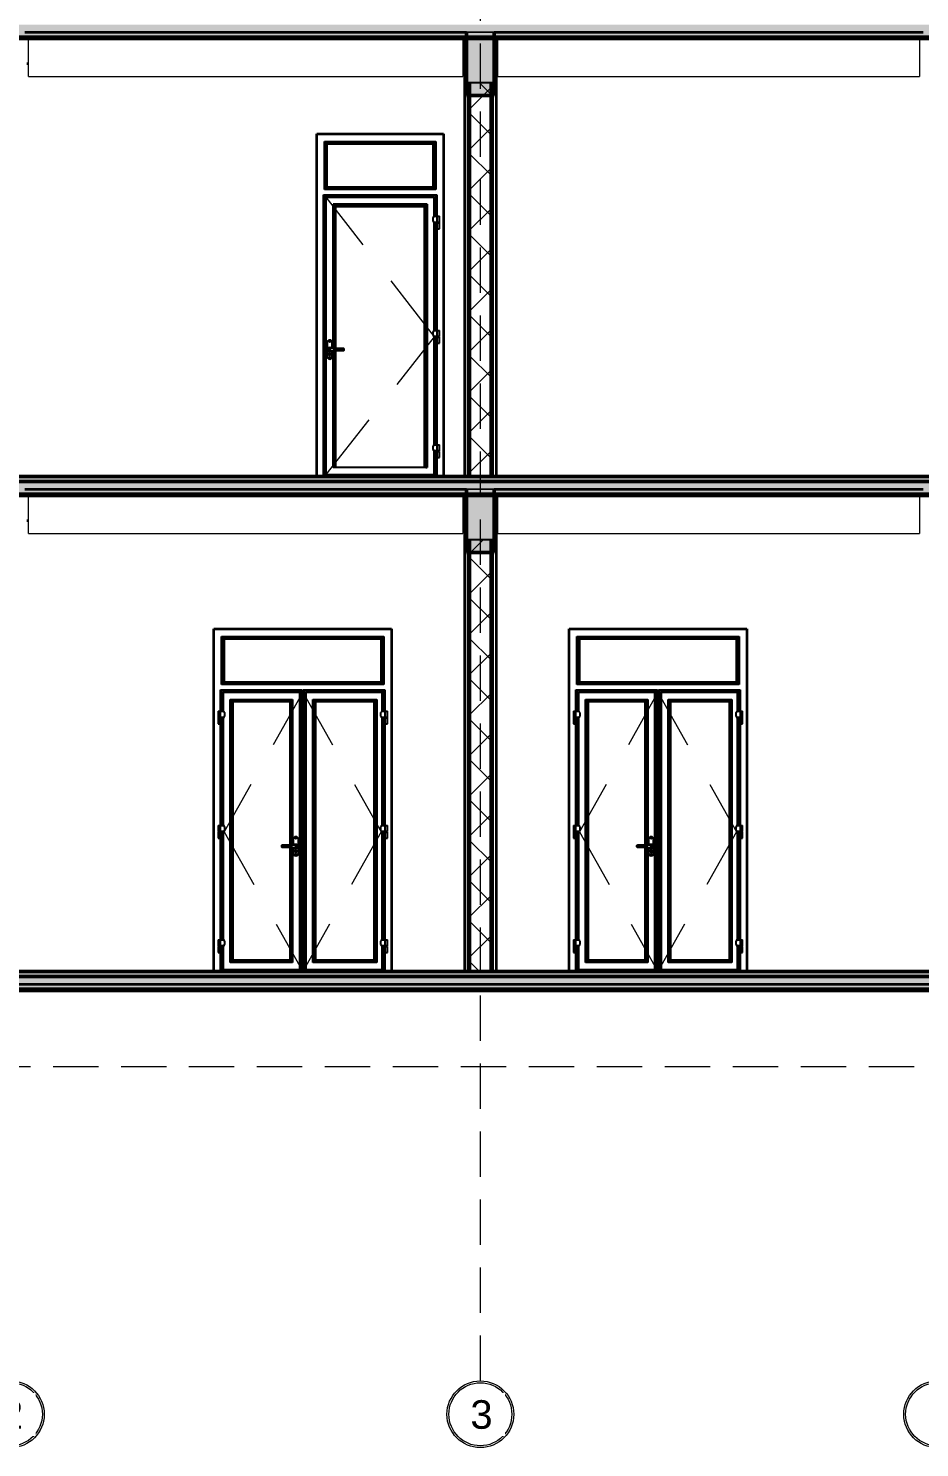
# Model space of a CAD drawing. Header units: millimetres. Extents: x -31177 to 43935, y -145912 to 20306.
# Drawn here: x 4488 to 11512, y -3751 to 7430 of the extents above; entities that cross this region are included whole.
import ezdxf

# ---------------------------------------------------------------- set-up
doc = ezdxf.new("R2010")
doc.units = ezdxf.units.MM
doc.linetypes.add('Centre', pattern=[2381.25, 476.25, -357.1875, 1190.625, -357.1875])
doc.linetypes.add('Hidden', pattern=[535.78125, 357.1875, -178.59375])
for name, color, linetype, lineweight in [('A-DOOR', 2, 'Continuous', 25), ('A-FLOR', 7, 'Continuous', 18), ('A-FLOR-HRAL', 2, 'Continuous', 18), ('A-FLOR-LEVL', 8, 'Continuous', 9), ('A-FLOR-MCUT', 7, 'Continuous', 50), ('A-FLOR-PATT', 8, 'Continuous', 50), ('A-WALL', 7, 'Continuous', 35), ('A-WALL-PATT', 8, 'Continuous', 25), ('S-BEAM', 7, 'Continuous', 18), ('S-COLS', 7, 'Continuous', 35), ('S-FNDN', 7, 'Continuous', 18), ('S-GRID', 1, 'Continuous', 9), ('S-GRID-IDEN', 1, 'Continuous', 9), ('S-STRS', 2, 'Continuous', 25)]:
    doc.layers.add(name, color=color, linetype=linetype, lineweight=lineweight)
doc.styles.add('Arial_1', font='arial.ttf', dxfattribs={"height": 225})
pattern_1 = [(0, (3970.77, 5345.385), (304.8, 76.2), [25.146, -203.454, 25.146, -203.454, -1219.2]), (0, (3970.77, 5345.385), (304.8, 76.2), [-457.2, 25.146, -432.054, 25.146, -203.454, -533.4]), (0, (3970.77, 5345.385), (304.8, 76.2), [-1143, 25.146, -127.254, 25.146, -355.854]), (120, (4085.07, 5383.485), (-218.3911, 225.86454), [25.146, -203.454, 25.146, -203.454, -1219.2]), (120, (4085.07, 5383.485), (-218.3911, 225.86454), [-457.2, 25.146, -432.054, 25.146, -203.454, -533.4]), (120, (4085.07, 5383.485), (-218.3911, 225.86454), [-1143, 25.146, -127.254, 25.146, -355.854]), (240, (4123.17, 5535.885), (-86.4089, -302.06454), [25.146, -203.454, 25.146, -203.454, -1219.2]), (240, (4123.17, 5535.885), (-86.4089, -302.06454), [-457.2, 25.146, -432.054, 25.146, -203.454, -533.4]), (240, (4123.17, 5535.885), (-86.4089, -302.06454), [-1143, 25.146, -127.254, 25.146, -355.854])]
pattern_2 = [(45, (3970.77, 5345.39), (-159.099, 159.099), []), (135, (3970.77, 5345.39), (-159.099, -159.099), [])]

# ---------------------------------------------------------------- blocks, each defined once
blk = doc.blocks.new('CỬA 2 CÁNH EROWINDOW_có ô chết_ - D2_1400x2200-V1-MẶT CẮT 1-1')
at = {"layer": 'A-DOOR'}
for p, q in [((6011, 2639), (7289, 2639)), ((6011, 2261), (6011, 2639)), ((6011, 2261), (6011, 2639)), ((6011, 2639), (7289, 2639)), ((6021, 2629), (6031, 2619)), ((6021, 2629), (6021, 2271)), ((7279, 2629), (6021, 2629)), ((7269, 2619), (6031, 2619)), ((6031, 2619), (6031, 2281)), ((7279, 2629), (7269, 2619)), ((7269, 2281), (7269, 2619)), ((7279, 2271), (7279, 2629)), ((7289, 2639), (7289, 2261)), ((7289, 2639), (7289, 2261)), ((7289, 2261), (6011, 2261)), ((7289, 2261), (6011, 2261)), ((6021, 2271), (6031, 2281)), ((6021, 2271), (7279, 2271)), ((6031, 2281), (7269, 2281)), ((7269, 2281), (7279, 2271)), ((6013, 2210), (6003, 2220)), ((6003, 2050), (6003, 2220)), ((6003, 2220), (6646, 2220)), ((6636, 2210), (6013, 2210)), ((6013, 2050), (6013, 2210)), ((6023, 2050), (6023, 2200)), ((6023, 2200), (6626, 2200)), ((6626, 2200), (6023, 2200)), ((6023, 2200), (6023, 2050)), ((6079, 2144), (6570, 2144)), ((6079, 71), (6079, 2144)), ((6079, 71), (6079, 2144)), ((6079, 2144), (6570, 2144)), ((6089, 2134), (6099, 2124)), ((6560, 2134), (6089, 2134)), ((6089, 2134), (6089, 81)), ((6550, 2124), (6560, 2134)), ((6560, 995), (6560, 2134)), ((6570, 2144), (6570, 1000)), ((6570, 2144), (6570, 1000)), ((6626, 2200), (6626, 15)), ((6626, 15), (6626, 2200)), ((6636, 2210), (6646, 2220)), ((6636, 15), (6636, 2210)), ((6646, 2220), (6646, 15)), ((6646, 2200), (6654, 2200)), ((6646, 2200), (6654, 2200)), ((6664, 2210), (6654, 2220)), ((6654, 15), (6654, 2220)), ((6654, 2220), (7297, 2220)), ((7287, 2210), (6664, 2210)), ((6664, 15), (6664, 2210)), ((6674, 15), (6674, 2200)), ((6674, 2200), (7277, 2200)), ((6674, 2200), (6674, 15)), ((7277, 2200), (6674, 2200)), ((6730, 2144), (7233, 2144)), ((6730, 71), (6730, 2144)), ((6730, 2144), (7233, 2144)), ((6730, 71), (6730, 2144)), ((6740, 2134), (6750, 2124)), ((7223, 2134), (6740, 2134)), ((6740, 2134), (6740, 81)), ((7213, 2124), (7223, 2134)), ((7223, 81), (7223, 2134)), ((7233, 2144), (7233, 71)), ((7233, 2144), (7233, 71)), ((7277, 2200), (7277, 2050)), ((7277, 2050), (7277, 2200)), ((7287, 2210), (7297, 2220)), ((7287, 2050), (7287, 2210)), ((7297, 2220), (7297, 2050)), ((5983, 2050), (6023, 2050)), ((5983, 2050), (5983, 2002)), ((6003, 2002), (6003, 2050)), ((6033, 2040), (6033, 2012)), ((6550, 2124), (6099, 2124)), ((6099, 2124), (6099, 91)), ((6550, 995), (6550, 2124)), ((7213, 2124), (6750, 2124)), ((6750, 2124), (6750, 91)), ((7213, 91), (7213, 2124)), ((7267, 2012), (7267, 2040)), ((7277, 2050), (7317, 2050)), ((7297, 2050), (7297, 2002)), ((7317, 2002), (7317, 2050)), ((6023, 2002), (5983, 2002)), ((5983, 1998), (5983, 1950)), ((5983, 1998), (6003, 1998)), ((5983, 1950), (6003, 1950)), ((5985, 2002), (5985, 1998)), ((6000, 1998), (6000, 2002)), ((6003, 1150), (6003, 2002)), ((6003, 1950), (6003, 1998)), ((6013, 1150), (6013, 2002)), ((6023, 1150), (6023, 2002)), ((6023, 2002), (6023, 1150)), ((7317, 2002), (7277, 2002)), ((7277, 2002), (7277, 1150)), ((7277, 1150), (7277, 2002)), ((7287, 1150), (7287, 2002)), ((7297, 2002), (7297, 1150)), ((7297, 1998), (7297, 1950)), ((7297, 1998), (7317, 1998)), ((7297, 1950), (7317, 1950)), ((7299, 2002), (7299, 1998)), ((7314, 1998), (7314, 2002)), ((7317, 1950), (7317, 1998)), ((5983, 1150), (6023, 1150)), ((5983, 1150), (5983, 1102)), ((6003, 1102), (6003, 1150)), ((6033, 1140), (6033, 1112)), ((7267, 1112), (7267, 1140)), ((7277, 1150), (7317, 1150)), ((7297, 1150), (7297, 1102)), ((7317, 1102), (7317, 1150)), ((6023, 1102), (5983, 1102)), ((5983, 1098), (5983, 1050)), ((5983, 1098), (6003, 1098)), ((5983, 1050), (6003, 1050)), ((5985, 1102), (5985, 1098)), ((6000, 1098), (6000, 1102)), ((6003, 250), (6003, 1102)), ((6003, 1050), (6003, 1098)), ((6013, 250), (6013, 1102)), ((6023, 250), (6023, 1102)), ((6023, 1102), (6023, 250)), ((6576, 1042), (6576, 1000)), ((6616, 932), (6616, 1042)), ((7317, 1102), (7277, 1102)), ((7277, 1102), (7277, 250)), ((7277, 250), (7277, 1102)), ((7287, 250), (7287, 1102)), ((7297, 1102), (7297, 250)), ((7297, 1098), (7297, 1050)), ((7297, 1098), (7317, 1098)), ((7297, 1050), (7317, 1050)), ((7299, 1102), (7299, 1098)), ((7314, 1098), (7314, 1102)), ((7317, 1050), (7317, 1098)), ((6560, 995), (6490, 995)), ((6561, 991), (6490, 991)), ((6490, 983), (6561, 983)), ((6490, 979), (6560, 979)), ((6550, 91), (6550, 979)), ((6570, 1000), (6560, 995)), ((6560, 979), (6570, 974)), ((6560, 81), (6560, 979)), ((6571, 996), (6561, 991)), ((6561, 983), (6571, 978)), ((6596, 1000), (6570, 1000)), ((6570, 974), (6596, 974)), ((6570, 974), (6570, 71)), ((6570, 974), (6570, 71)), ((6596, 996), (6571, 996)), ((6571, 978), (6596, 978)), ((6576, 974), (6576, 932)), ((6591, 947), (6591, 958)), ((6593, 960), (6598, 960)), ((6593, 940), (6593, 945)), ((6593, 945), (6593, 940)), ((6598, 945), (6598, 940)), ((6598, 940), (6598, 945)), ((6600, 958), (6600, 947)), ((5983, 250), (6023, 250)), ((5983, 250), (5983, 202)), ((6003, 202), (6003, 250)), ((6033, 240), (6033, 212)), ((7267, 212), (7267, 240)), ((7277, 250), (7317, 250)), ((7297, 250), (7297, 202)), ((7317, 202), (7317, 250)), ((6023, 202), (5983, 202)), ((5983, 198), (5983, 150)), ((5983, 198), (6003, 198)), ((5983, 150), (6003, 150)), ((5985, 202), (5985, 198)), ((6000, 198), (6000, 202)), ((6003, 15), (6003, 202)), ((6003, 150), (6003, 198)), ((6013, 15), (6013, 202)), ((6023, 15), (6023, 202)), ((6023, 202), (6023, 15)), ((7317, 202), (7277, 202)), ((7277, 202), (7277, 15)), ((7277, 15), (7277, 202)), ((7287, 15), (7287, 202)), ((7297, 202), (7297, 15)), ((7297, 198), (7297, 150)), ((7297, 198), (7317, 198)), ((7297, 150), (7317, 150)), ((7299, 202), (7299, 198)), ((7314, 198), (7314, 202)), ((7317, 150), (7317, 198)), ((6013, 15), (6003, 15)), ((6011, 0), (6011, 15)), ((6023, 15), (6013, 15)), ((6023, 15), (6626, 15)), ((6031, 0), (6031, 15)), ((6570, 71), (6079, 71)), ((6570, 71), (6079, 71)), ((6089, 81), (6099, 91)), ((6089, 81), (6560, 81)), ((6099, 91), (6550, 91)), ((6560, 81), (6550, 91)), ((6626, 15), (6636, 15)), ((6646, 15), (6636, 15)), ((6654, 15), (6646, 15)), ((6664, 15), (6654, 15)), ((6674, 15), (6664, 15)), ((6674, 15), (7277, 15)), ((7233, 71), (6730, 71)), ((7233, 71), (6730, 71)), ((6740, 81), (6750, 91)), ((6740, 81), (7223, 81)), ((6750, 91), (7213, 91)), ((7223, 81), (7213, 91)), ((7269, 0), (7269, 15)), ((7277, 15), (7287, 15)), ((7297, 15), (7287, 15)), ((7289, 15), (7289, 0))]:
    blk.add_line(p, q, dxfattribs=at)
at = {"layer": 'A-DOOR', "linetype": 'Centre', "lineweight": 18}
for p, q in [((6650, 2200), (6031, 1100)), ((6650, 2200), (7269, 1100)), ((6031, 1100), (6650, 0)), ((7269, 1100), (6650, 0))]:
    blk.add_line(p, q, dxfattribs=at)
at = {"layer": 'A-DOOR', "flags": 128}
for points in [[(6490, 995), (6490, 995), (6489, 995), (6489, 995), (6489, 995), (6488, 995), (6488, 995), (6488, 995), (6487, 994), (6487, 994), (6487, 994), (6487, 994), (6486, 994), (6486, 994), (6486, 994), (6485, 993), (6485, 993), (6485, 993), (6485, 993), (6484, 993), (6484, 992), (6484, 992), (6484, 992), (6484, 992), (6483, 991), (6483, 991), (6483, 991), (6483, 991), (6483, 990), (6483, 990), (6482, 990), (6482, 989), (6482, 989), (6482, 989), (6482, 989), (6482, 988), (6482, 988), (6482, 988), (6482, 987), (6482, 987), (6482, 987), (6482, 986), (6482, 986), (6482, 986), (6482, 985), (6482, 985), (6482, 985), (6482, 984), (6482, 984), (6483, 984), (6483, 984), (6483, 983), (6483, 983), (6483, 983), (6483, 982), (6483, 982), (6484, 982), (6484, 982), (6484, 981), (6484, 981), (6485, 981), (6485, 981), (6485, 981), (6485, 980), (6486, 980), (6486, 980), (6486, 980), (6486, 980), (6487, 980), (6487, 979), (6487, 979), (6488, 979), (6488, 979), (6488, 979), (6488, 979), (6489, 979), (6489, 979), (6489, 979), (6490, 979), (6490, 979)], [(6596, 974), (6596, 974), (6597, 974), (6597, 974), (6598, 974), (6599, 974), (6599, 974), (6600, 974), (6600, 975), (6600, 975), (6601, 975), (6601, 975), (6602, 975), (6602, 976), (6603, 976), (6603, 976), (6604, 976), (6604, 977), (6604, 977), (6605, 977), (6605, 978), (6606, 978), (6606, 979), (6606, 979), (6607, 979), (6607, 980), (6607, 980), (6607, 981), (6608, 981), (6608, 982), (6608, 982), (6608, 983), (6608, 983), (6609, 984), (6609, 984), (6609, 985), (6609, 985), (6609, 986), (6609, 986), (6609, 987), (6609, 987), (6609, 988), (6609, 988), (6609, 989), (6609, 989), (6609, 990), (6608, 990), (6608, 991), (6608, 991), (6608, 992), (6608, 992), (6608, 993), (6607, 993), (6607, 994), (6607, 994), (6606, 995), (6606, 995), (6606, 995), (6605, 996), (6605, 996), (6605, 996), (6604, 997), (6604, 997), (6603, 997), (6603, 998), (6603, 998), (6602, 998), (6602, 998), (6601, 999), (6601, 999), (6600, 999), (6600, 999), (6599, 999), (6599, 1000), (6598, 1000), (6598, 1000), (6597, 1000), (6597, 1000), (6596, 1000), (6596, 1000)]]:
    blk.add_lwpolyline(points, dxfattribs=at)
at = {"layer": 'A-DOOR'}
for centre, radius, start, end in [((6023, 2040), 10, 360, 90), ((6023, 2040), 10, 30, 90), ((7277, 2040), 10, 90, 180), ((7277, 2040), 10, 150, 180), ((6023, 2012), 10, 270, 0), ((6023, 2012), 10, 270, 300), ((6023, 2012), 10, 315, 345), ((7277, 2012), 10, 180, 270), ((7277, 2012), 10, 195, 225), ((6023, 1140), 10, 0, 90), ((6023, 1140), 10, 30, 90), ((7277, 1140), 10, 90, 180), ((7277, 1140), 10, 150, 180), ((6023, 1112), 10, 270, 0), ((6023, 1112), 10, 270, 300), ((6023, 1112), 10, 315, 345), ((6596, 1042), 20, 360, 180), ((6596, 1050), 3, 360, 180), ((6596, 1050), 3, 180, 0), ((7277, 1112), 10, 180, 270), ((7277, 1112), 10, 195, 225), ((6490, 987), 3.66, 90, 270), ((6596, 932), 20, 180, 360), ((6596, 987), 15, 0, 120.3216), ((6596, 987), 15, 239.6784, 0), ((6596, 987), 15, 105, 110.0431), ((6596, 987), 15, 249.9569, 255), ((6593, 958), 2.04, 90, 180), ((6593, 947), 1.99, 180, 268.9596), ((6593, 947), 1.99, 224.4798, 268.9596), ((6596, 987), 3.02, 0, 180), ((6596, 987), 3.02, 135, 150), ((6596, 987), 3.02, 180, 0), ((6596, 987), 3.02, 210, 225), ((6596, 940), 2.5, 180, 0), ((6596, 925), 3, 0, 180), ((6596, 925), 3, 180, 0), ((6596, 987), 15, 90, 94.4542), ((6596, 987), 15, 265.5458, 270), ((6596, 987), 8.66, 270, 90), ((6596, 987), 15, 75, 80.3895), ((6596, 987), 15, 279.6105, 285), ((6598, 958), 2.04, 0, 90), ((6598, 947), 1.99, 271.0404, 0), ((6598, 947), 1.99, 271.0404, 315.5202), ((6596, 987), 15, 60, 65.5028), ((6596, 987), 15, 294.4972, 300), ((6596, 987), 15, 45, 50.5307), ((6596, 987), 15, 309.4693, 315), ((6023, 240), 10, 0, 90), ((6023, 240), 10, 30, 90), ((7277, 240), 10, 90, 180), ((7277, 240), 10, 150, 180), ((6023, 212), 10, 270, 0), ((6023, 212), 10, 270, 300), ((6023, 212), 10, 315, 345), ((7277, 212), 10, 180, 270), ((7277, 212), 10, 195, 225)]:
    blk.add_arc(centre, radius, start, end, dxfattribs=at)
for points in [[(6561, 991), (6561, 991), (6561, 992), (6561, 993), (6560, 994), (6560, 995), (6560, 995)], [(6561, 983), (6561, 983), (6561, 982), (6561, 981), (6560, 979), (6560, 979), (6560, 979)], [(6571, 996), (6571, 996), (6571, 997), (6571, 998), (6570, 999), (6570, 1000), (6570, 1000)], [(6571, 978), (6571, 978), (6571, 977), (6571, 976), (6570, 974), (6570, 974), (6570, 974)]]:
    blk.add_open_spline(points, degree=3, knots=[0, 0, 0, 0, 0.166667, 0.333333, 0.666667, 1, 1, 1, 1], dxfattribs=at)
blk = doc.blocks.new('CỬA 2 CÁNH EROWINDOW_có ô chết_ - D2_1400x2200-V2-MẶT CẮT 1-1')
at = {"layer": 'A-DOOR'}
for p, q in [((8811, 2639), (10089, 2639)), ((8811, 2261), (8811, 2639)), ((8811, 2261), (8811, 2639)), ((8811, 2639), (10089, 2639)), ((8821, 2629), (8831, 2619)), ((8821, 2629), (8821, 2271)), ((10079, 2629), (8821, 2629)), ((10069, 2619), (8831, 2619)), ((8831, 2619), (8831, 2281)), ((10079, 2629), (10069, 2619)), ((10069, 2281), (10069, 2619)), ((10079, 2271), (10079, 2629)), ((10089, 2639), (10089, 2261)), ((10089, 2639), (10089, 2261)), ((10089, 2261), (8811, 2261)), ((10089, 2261), (8811, 2261)), ((8821, 2271), (8831, 2281)), ((8821, 2271), (10079, 2271)), ((8831, 2281), (10069, 2281)), ((10069, 2281), (10079, 2271)), ((8813, 2210), (8803, 2220)), ((8803, 2050), (8803, 2220)), ((8803, 2220), (9446, 2220)), ((9436, 2210), (8813, 2210)), ((8813, 2050), (8813, 2210)), ((8823, 2050), (8823, 2200)), ((8823, 2200), (9426, 2200)), ((9426, 2200), (8823, 2200)), ((8823, 2200), (8823, 2050)), ((8879, 2144), (9370, 2144)), ((8879, 71), (8879, 2144)), ((8879, 71), (8879, 2144)), ((8879, 2144), (9370, 2144)), ((8889, 2134), (8899, 2124)), ((9360, 2134), (8889, 2134)), ((8889, 2134), (8889, 81)), ((9350, 2124), (9360, 2134)), ((9360, 995), (9360, 2134)), ((9370, 2144), (9370, 1000)), ((9370, 2144), (9370, 1000)), ((9426, 2200), (9426, 15)), ((9426, 15), (9426, 2200)), ((9436, 2210), (9446, 2220)), ((9436, 15), (9436, 2210)), ((9446, 2220), (9446, 15)), ((9446, 2200), (9454, 2200)), ((9446, 2200), (9454, 2200)), ((9464, 2210), (9454, 2220)), ((9454, 15), (9454, 2220)), ((9454, 2220), (10097, 2220)), ((10087, 2210), (9464, 2210)), ((9464, 15), (9464, 2210)), ((9474, 15), (9474, 2200)), ((9474, 2200), (10077, 2200)), ((9474, 2200), (9474, 15)), ((10077, 2200), (9474, 2200)), ((9530, 2144), (10033, 2144)), ((9530, 71), (9530, 2144)), ((9530, 2144), (10033, 2144)), ((9530, 71), (9530, 2144)), ((9540, 2134), (9550, 2124)), ((10023, 2134), (9540, 2134)), ((9540, 2134), (9540, 81)), ((10013, 2124), (10023, 2134)), ((10023, 81), (10023, 2134)), ((10033, 2144), (10033, 71)), ((10033, 2144), (10033, 71)), ((10077, 2200), (10077, 2050)), ((10077, 2050), (10077, 2200)), ((10087, 2210), (10097, 2220)), ((10087, 2050), (10087, 2210)), ((10097, 2220), (10097, 2050)), ((8783, 2050), (8823, 2050)), ((8783, 2050), (8783, 2002)), ((8803, 2002), (8803, 2050)), ((8833, 2040), (8833, 2012)), ((9350, 2124), (8899, 2124)), ((8899, 2124), (8899, 91)), ((9350, 995), (9350, 2124)), ((10013, 2124), (9550, 2124)), ((9550, 2124), (9550, 91)), ((10013, 91), (10013, 2124)), ((10067, 2012), (10067, 2040)), ((10077, 2050), (10117, 2050)), ((10097, 2050), (10097, 2002)), ((10117, 2002), (10117, 2050)), ((8823, 2002), (8783, 2002)), ((8783, 1998), (8783, 1950)), ((8783, 1998), (8803, 1998)), ((8783, 1950), (8803, 1950)), ((8785, 2002), (8785, 1998)), ((8800, 1998), (8800, 2002)), ((8803, 1150), (8803, 2002)), ((8803, 1950), (8803, 1998)), ((8813, 1150), (8813, 2002)), ((8823, 1150), (8823, 2002)), ((8823, 2002), (8823, 1150)), ((10117, 2002), (10077, 2002)), ((10077, 2002), (10077, 1150)), ((10077, 1150), (10077, 2002)), ((10087, 1150), (10087, 2002)), ((10097, 2002), (10097, 1150)), ((10097, 1998), (10097, 1950)), ((10097, 1998), (10117, 1998)), ((10097, 1950), (10117, 1950)), ((10099, 2002), (10099, 1998)), ((10114, 1998), (10114, 2002)), ((10117, 1950), (10117, 1998)), ((8783, 1150), (8823, 1150)), ((8783, 1150), (8783, 1102)), ((8803, 1102), (8803, 1150)), ((8833, 1140), (8833, 1112)), ((10067, 1112), (10067, 1140)), ((10077, 1150), (10117, 1150)), ((10097, 1150), (10097, 1102)), ((10117, 1102), (10117, 1150)), ((8823, 1102), (8783, 1102)), ((8783, 1098), (8783, 1050)), ((8783, 1098), (8803, 1098)), ((8783, 1050), (8803, 1050)), ((8785, 1102), (8785, 1098)), ((8800, 1098), (8800, 1102)), ((8803, 250), (8803, 1102)), ((8803, 1050), (8803, 1098)), ((8813, 250), (8813, 1102)), ((8823, 250), (8823, 1102)), ((8823, 1102), (8823, 250)), ((9376, 1042), (9376, 1000)), ((9416, 932), (9416, 1042)), ((10117, 1102), (10077, 1102)), ((10077, 1102), (10077, 250)), ((10077, 250), (10077, 1102)), ((10087, 250), (10087, 1102)), ((10097, 1102), (10097, 250)), ((10097, 1098), (10097, 1050)), ((10097, 1098), (10117, 1098)), ((10097, 1050), (10117, 1050)), ((10099, 1102), (10099, 1098)), ((10114, 1098), (10114, 1102)), ((10117, 1050), (10117, 1098)), ((9360, 995), (9290, 995)), ((9361, 991), (9290, 991)), ((9290, 983), (9361, 983)), ((9290, 979), (9360, 979)), ((9350, 91), (9350, 979)), ((9370, 1000), (9360, 995)), ((9360, 979), (9370, 974)), ((9360, 81), (9360, 979)), ((9371, 996), (9361, 991)), ((9361, 983), (9371, 978)), ((9396, 1000), (9370, 1000)), ((9370, 974), (9396, 974)), ((9370, 974), (9370, 71)), ((9370, 974), (9370, 71)), ((9396, 996), (9371, 996)), ((9371, 978), (9396, 978)), ((9376, 974), (9376, 932)), ((9391, 947), (9391, 958)), ((9393, 960), (9398, 960)), ((9393, 940), (9393, 945)), ((9393, 945), (9393, 940)), ((9398, 945), (9398, 940)), ((9398, 940), (9398, 945)), ((9400, 958), (9400, 947)), ((8783, 250), (8823, 250)), ((8783, 250), (8783, 202)), ((8803, 202), (8803, 250)), ((8833, 240), (8833, 212)), ((10067, 212), (10067, 240)), ((10077, 250), (10117, 250)), ((10097, 250), (10097, 202)), ((10117, 202), (10117, 250)), ((8823, 202), (8783, 202)), ((8783, 198), (8783, 150)), ((8783, 198), (8803, 198)), ((8783, 150), (8803, 150)), ((8785, 202), (8785, 198)), ((8800, 198), (8800, 202)), ((8803, 15), (8803, 202)), ((8803, 150), (8803, 198)), ((8813, 15), (8813, 202)), ((8823, 15), (8823, 202)), ((8823, 202), (8823, 15)), ((10117, 202), (10077, 202)), ((10077, 202), (10077, 15)), ((10077, 15), (10077, 202)), ((10087, 15), (10087, 202)), ((10097, 202), (10097, 15)), ((10097, 198), (10097, 150)), ((10097, 198), (10117, 198)), ((10097, 150), (10117, 150)), ((10099, 202), (10099, 198)), ((10114, 198), (10114, 202)), ((10117, 150), (10117, 198)), ((8813, 15), (8803, 15)), ((8811, 0), (8811, 15)), ((8823, 15), (8813, 15)), ((8823, 15), (9426, 15)), ((8831, 0), (8831, 15)), ((9370, 71), (8879, 71)), ((9370, 71), (8879, 71)), ((8889, 81), (8899, 91)), ((8889, 81), (9360, 81)), ((8899, 91), (9350, 91)), ((9360, 81), (9350, 91)), ((9426, 15), (9436, 15)), ((9446, 15), (9436, 15)), ((9454, 15), (9446, 15)), ((9464, 15), (9454, 15)), ((9474, 15), (9464, 15)), ((9474, 15), (10077, 15)), ((10033, 71), (9530, 71)), ((10033, 71), (9530, 71)), ((9540, 81), (9550, 91)), ((9540, 81), (10023, 81)), ((9550, 91), (10013, 91)), ((10023, 81), (10013, 91)), ((10069, 0), (10069, 15)), ((10077, 15), (10087, 15)), ((10097, 15), (10087, 15)), ((10089, 15), (10089, 0))]:
    blk.add_line(p, q, dxfattribs=at)
at = {"layer": 'A-DOOR', "linetype": 'Centre', "lineweight": 18}
for p, q in [((9450, 2200), (8831, 1100)), ((9450, 2200), (10069, 1100)), ((8831, 1100), (9450, 0)), ((10069, 1100), (9450, 0))]:
    blk.add_line(p, q, dxfattribs=at)
at = {"layer": 'A-DOOR', "flags": 128}
for points in [[(9290, 995), (9290, 995), (9289, 995), (9289, 995), (9289, 995), (9288, 995), (9288, 995), (9288, 995), (9287, 994), (9287, 994), (9287, 994), (9287, 994), (9286, 994), (9286, 994), (9286, 994), (9285, 993), (9285, 993), (9285, 993), (9285, 993), (9284, 993), (9284, 992), (9284, 992), (9284, 992), (9284, 992), (9283, 991), (9283, 991), (9283, 991), (9283, 991), (9283, 990), (9283, 990), (9282, 990), (9282, 989), (9282, 989), (9282, 989), (9282, 989), (9282, 988), (9282, 988), (9282, 988), (9282, 987), (9282, 987), (9282, 987), (9282, 986), (9282, 986), (9282, 986), (9282, 985), (9282, 985), (9282, 985), (9282, 984), (9282, 984), (9283, 984), (9283, 984), (9283, 983), (9283, 983), (9283, 983), (9283, 982), (9283, 982), (9284, 982), (9284, 982), (9284, 981), (9284, 981), (9285, 981), (9285, 981), (9285, 981), (9285, 980), (9286, 980), (9286, 980), (9286, 980), (9286, 980), (9287, 980), (9287, 979), (9287, 979), (9288, 979), (9288, 979), (9288, 979), (9288, 979), (9289, 979), (9289, 979), (9289, 979), (9290, 979), (9290, 979)], [(9396, 974), (9396, 974), (9397, 974), (9397, 974), (9398, 974), (9399, 974), (9399, 974), (9400, 974), (9400, 975), (9400, 975), (9401, 975), (9401, 975), (9402, 975), (9402, 976), (9403, 976), (9403, 976), (9404, 976), (9404, 977), (9404, 977), (9405, 977), (9405, 978), (9406, 978), (9406, 979), (9406, 979), (9407, 979), (9407, 980), (9407, 980), (9407, 981), (9408, 981), (9408, 982), (9408, 982), (9408, 983), (9408, 983), (9409, 984), (9409, 984), (9409, 985), (9409, 985), (9409, 986), (9409, 986), (9409, 987), (9409, 987), (9409, 988), (9409, 988), (9409, 989), (9409, 989), (9409, 990), (9408, 990), (9408, 991), (9408, 991), (9408, 992), (9408, 992), (9408, 993), (9407, 993), (9407, 994), (9407, 994), (9406, 995), (9406, 995), (9406, 995), (9405, 996), (9405, 996), (9405, 996), (9404, 997), (9404, 997), (9403, 997), (9403, 998), (9403, 998), (9402, 998), (9402, 998), (9401, 999), (9401, 999), (9400, 999), (9400, 999), (9399, 999), (9399, 1000), (9398, 1000), (9398, 1000), (9397, 1000), (9397, 1000), (9396, 1000), (9396, 1000)]]:
    blk.add_lwpolyline(points, dxfattribs=at)
at = {"layer": 'A-DOOR'}
for centre, radius, start, end in [((8823, 2040), 10, 360, 90), ((8823, 2040), 10, 30, 90), ((10077, 2040), 10, 90, 180), ((10077, 2040), 10, 150, 180), ((8823, 2012), 10, 270, 0), ((8823, 2012), 10, 270, 300), ((8823, 2012), 10, 315, 345), ((10077, 2012), 10, 180, 270), ((10077, 2012), 10, 195, 225), ((8823, 1140), 10, 0, 90), ((8823, 1140), 10, 30, 90), ((10077, 1140), 10, 90, 180), ((10077, 1140), 10, 150, 180), ((8823, 1112), 10, 270, 0), ((8823, 1112), 10, 270, 300), ((8823, 1112), 10, 315, 345), ((9396, 1042), 20, 360, 180), ((9396, 1050), 3, 360, 180), ((9396, 1050), 3, 180, 0), ((10077, 1112), 10, 180, 270), ((10077, 1112), 10, 195, 225), ((9290, 987), 3.66, 90, 270), ((9396, 932), 20, 180, 360), ((9396, 987), 15, 0, 120.3216), ((9396, 987), 15, 239.6784, 0), ((9396, 987), 15, 105, 110.0431), ((9396, 987), 15, 249.9569, 255), ((9393, 958), 2.04, 90, 180), ((9393, 947), 1.99, 180, 268.9596), ((9393, 947), 1.99, 224.4798, 268.9596), ((9396, 987), 3.02, 0, 180), ((9396, 987), 3.02, 135, 150), ((9396, 987), 3.02, 180, 0), ((9396, 987), 3.02, 210, 225), ((9396, 940), 2.5, 180, 0), ((9396, 925), 3, 0, 180), ((9396, 925), 3, 180, 0), ((9396, 987), 15, 90.3524, 95.2302), ((9396, 987), 15, 264.7698, 269.6476), ((9396, 987), 8.66, 270, 90), ((9396, 987), 15, 75, 80.3895), ((9396, 987), 15, 279.6105, 285), ((9398, 958), 2.04, 0, 90), ((9398, 947), 1.99, 271.0404, 0), ((9398, 947), 1.99, 271.0404, 315.5202), ((9396, 987), 15, 60, 65.5028), ((9396, 987), 15, 294.4972, 300), ((9396, 987), 15, 45, 50.5307), ((9396, 987), 15, 309.4693, 315), ((8823, 240), 10, 0, 90), ((8823, 240), 10, 30, 90), ((10077, 240), 10, 90, 180), ((10077, 240), 10, 150, 180), ((8823, 212), 10, 270, 0), ((8823, 212), 10, 270, 300), ((8823, 212), 10, 315, 345), ((10077, 212), 10, 180, 270), ((10077, 212), 10, 195, 225)]:
    blk.add_arc(centre, radius, start, end, dxfattribs=at)
for points in [[(9361, 991), (9361, 991), (9361, 992), (9361, 993), (9360, 994), (9360, 995), (9360, 995)], [(9361, 983), (9361, 983), (9361, 982), (9361, 981), (9360, 979), (9360, 979), (9360, 979)], [(9371, 996), (9371, 996), (9371, 997), (9371, 998), (9370, 999), (9370, 1000), (9370, 1000)], [(9371, 978), (9371, 978), (9371, 977), (9371, 976), (9370, 974), (9370, 974), (9370, 974)]]:
    blk.add_open_spline(points, degree=3, knots=[0, 0, 0, 0, 0.166667, 0.333333, 0.666667, 1, 1, 1, 1], dxfattribs=at)
blk = doc.blocks.new('M_Concrete-Rectangular-Column - COT250X400-V4-MẶT CẮT 1-1')
at = {"layer": 'S-COLS'}
for p, q in [((4225, 3750), (4225, 0)), ((4475, 3750), (4475, 0))]:
    blk.add_line(p, q, dxfattribs=at)
blk = doc.blocks.new('Railing - 150mm-2368385-MẶT CẮT 1-1')
at = {"layer": 'A-FLOR-HRAL'}
blk.add_line((7924, 3573), (7911, 3573), dxfattribs=at)
blk = doc.blocks.new('Railing - Railing-2368377-MẶT CẮT 1-1')
blk.add_blockref('Railing - 150mm-2368385-MẶT CẮT 1-1', (0, 0))
blk = doc.blocks.new('CỬA 1 CÁNH EROWINDOW_có ô chết_ - D4_1000x2200-V5-MẶT CẮT 1-1')
at = {"layer": 'A-DOOR'}
for p, q in [((6821, 6539), (7699, 6539)), ((6821, 6161), (6821, 6539)), ((6821, 6161), (6821, 6539)), ((6821, 6539), (7699, 6539)), ((6831, 6529), (6841, 6519)), ((6831, 6529), (6831, 6171)), ((7689, 6529), (6831, 6529)), ((7679, 6519), (6841, 6519)), ((6841, 6519), (6841, 6181)), ((7679, 6519), (7689, 6529)), ((7679, 6181), (7679, 6519)), ((7689, 6171), (7689, 6529)), ((7699, 6539), (7699, 6161)), ((7699, 6539), (7699, 6161)), ((7699, 6161), (6821, 6161)), ((7699, 6161), (6821, 6161)), ((6841, 6181), (6831, 6171)), ((6831, 6171), (7689, 6171)), ((6841, 6181), (7679, 6181)), ((7679, 6181), (7689, 6171)), ((6813, 6120), (7707, 6120)), ((6813, 6120), (6823, 6110)), ((6813, 3915), (6813, 6120)), ((7697, 6110), (6823, 6110)), ((6823, 6110), (6823, 3915)), ((6833, 6100), (7687, 6100)), ((6833, 3915), (6833, 6100)), ((7687, 6100), (6833, 6100)), ((6833, 6100), (6833, 3915)), ((6889, 4913), (6889, 6044)), ((7631, 6044), (6889, 6044)), ((6889, 4913), (6889, 6044)), ((6889, 6044), (7631, 6044)), ((7631, 3971), (7631, 6044)), ((7631, 6044), (7631, 3971)), ((7687, 6100), (7687, 5950)), ((7687, 5950), (7687, 6100)), ((7707, 6120), (7697, 6110)), ((7697, 6110), (7697, 5950)), ((7707, 6120), (7707, 5950)), ((6909, 6024), (6899, 6034)), ((6899, 6034), (6899, 4908)), ((6899, 6034), (7621, 6034)), ((6909, 6024), (6909, 4908)), ((7611, 6024), (6909, 6024)), ((7611, 6024), (7621, 6034)), ((7611, 3971), (7611, 6024)), ((7621, 6034), (7621, 3971)), ((7677, 5912), (7677, 5940)), ((7687, 5950), (7727, 5950)), ((7707, 5950), (7707, 5902)), ((7727, 5902), (7727, 5950)), ((7727, 5902), (7687, 5902)), ((7687, 5902), (7687, 5050)), ((7687, 5050), (7687, 5902)), ((7697, 5902), (7697, 5050)), ((7707, 5902), (7707, 5050)), ((7707, 5898), (7707, 5850)), ((7707, 5898), (7727, 5898)), ((7707, 5850), (7727, 5850)), ((7709, 5902), (7709, 5898)), ((7724, 5898), (7724, 5902)), ((7727, 5850), (7727, 5898)), ((7677, 5012), (7677, 5040)), ((7687, 5050), (7727, 5050)), ((7707, 5050), (7707, 5002)), ((7727, 5002), (7727, 5050)), ((6843, 4955), (6843, 4845)), ((6883, 4913), (6883, 4955)), ((7727, 5002), (7687, 5002)), ((7687, 5002), (7687, 4150)), ((7687, 4150), (7687, 5002)), ((7697, 5002), (7697, 4150)), ((7707, 5002), (7707, 4150)), ((7707, 4998), (7707, 4950)), ((7707, 4998), (7727, 4998)), ((7707, 4950), (7727, 4950)), ((7709, 5002), (7709, 4998)), ((7724, 4998), (7724, 5002)), ((7727, 4950), (7727, 4998)), ((6859, 4860), (6859, 4871)), ((6860, 4853), (6860, 4858)), ((6860, 4858), (6860, 4853)), ((6861, 4873), (6865, 4873)), ((6889, 4913), (6863, 4913)), ((6888, 4909), (6863, 4909)), ((6863, 4891), (6888, 4891)), ((6863, 4887), (6889, 4887)), ((6866, 4858), (6866, 4853)), ((6866, 4853), (6866, 4858)), ((6867, 4871), (6867, 4860)), ((6883, 4845), (6883, 4887)), ((6898, 4904), (6888, 4909)), ((6888, 4891), (6898, 4896)), ((6899, 4908), (6889, 4913)), ((6889, 4887), (6899, 4892)), ((6889, 3971), (6889, 4887)), ((6889, 3971), (6889, 4887)), ((6969, 4904), (6898, 4904)), ((6898, 4896), (6969, 4896)), ((6969, 4908), (6899, 4908)), ((6899, 4892), (6969, 4892)), ((6899, 4892), (6899, 3971)), ((6909, 4892), (6909, 3971)), ((7677, 4112), (7677, 4140)), ((7687, 4150), (7727, 4150)), ((7707, 4150), (7707, 4102)), ((7727, 4102), (7727, 4150)), ((7727, 4102), (7687, 4102)), ((7687, 4102), (7687, 3915)), ((7687, 3915), (7687, 4102)), ((7697, 4102), (7697, 3915)), ((7707, 4102), (7707, 3915)), ((7707, 4098), (7707, 4050)), ((7707, 4098), (7727, 4098)), ((7707, 4050), (7727, 4050)), ((7709, 4102), (7709, 4098)), ((7724, 4098), (7724, 4102)), ((7727, 4050), (7727, 4098)), ((6823, 3915), (6813, 3915)), ((6821, 3900), (6821, 3915)), ((6823, 3915), (6833, 3915)), ((6833, 3915), (7687, 3915)), ((6841, 3915), (6841, 3900)), ((6899, 3971), (6889, 3971)), ((7631, 3971), (6889, 3971)), ((7621, 3971), (7631, 3971)), ((7679, 3915), (7679, 3900)), ((7697, 3915), (7687, 3915)), ((7707, 3915), (7697, 3915)), ((7699, 3915), (7699, 3900))]:
    blk.add_line(p, q, dxfattribs=at)
at = {"layer": 'A-DOOR', "linetype": 'Centre', "lineweight": 18}
for p, q in [((6833, 6100), (7687, 5000)), ((7687, 5000), (6833, 3915))]:
    blk.add_line(p, q, dxfattribs=at)
at = {"layer": 'A-DOOR', "flags": 128}
for points in [[(6863, 4913), (6862, 4913), (6862, 4913), (6861, 4913), (6861, 4913), (6860, 4913), (6860, 4913), (6859, 4912), (6859, 4912), (6858, 4912), (6858, 4912), (6857, 4912), (6857, 4912), (6857, 4911), (6856, 4911), (6856, 4911), (6855, 4910), (6855, 4910), (6854, 4910), (6854, 4909), (6854, 4909), (6853, 4909), (6853, 4908), (6853, 4908), (6852, 4907), (6852, 4907), (6852, 4907), (6852, 4906), (6851, 4906), (6851, 4905), (6851, 4905), (6851, 4904), (6851, 4904), (6850, 4903), (6850, 4903), (6850, 4902), (6850, 4902), (6850, 4901), (6850, 4901), (6850, 4900), (6850, 4900), (6850, 4899), (6850, 4899), (6850, 4898), (6850, 4898), (6850, 4897), (6850, 4897), (6851, 4896), (6851, 4896), (6851, 4895), (6851, 4895), (6851, 4894), (6852, 4894), (6852, 4893), (6852, 4893), (6852, 4892), (6853, 4892), (6853, 4892), (6853, 4891), (6854, 4891), (6854, 4890), (6855, 4890), (6855, 4890), (6855, 4889), (6856, 4889), (6856, 4889), (6857, 4889), (6857, 4888), (6858, 4888), (6858, 4888), (6859, 4888), (6859, 4888), (6860, 4887), (6860, 4887), (6861, 4887), (6861, 4887), (6862, 4887), (6862, 4887), (6863, 4887), (6863, 4887)], [(6969, 4892), (6969, 4892), (6970, 4892), (6970, 4892), (6970, 4892), (6971, 4892), (6971, 4892), (6971, 4892), (6972, 4892), (6972, 4893), (6972, 4893), (6972, 4893), (6973, 4893), (6973, 4893), (6973, 4893), (6974, 4893), (6974, 4894), (6974, 4894), (6974, 4894), (6975, 4894), (6975, 4894), (6975, 4895), (6975, 4895), (6975, 4895), (6976, 4895), (6976, 4896), (6976, 4896), (6976, 4896), (6976, 4897), (6976, 4897), (6976, 4897), (6977, 4897), (6977, 4898), (6977, 4898), (6977, 4898), (6977, 4899), (6977, 4899), (6977, 4899), (6977, 4900), (6977, 4900), (6977, 4900), (6977, 4901), (6977, 4901), (6977, 4901), (6977, 4902), (6977, 4902), (6977, 4902), (6977, 4902), (6977, 4903), (6976, 4903), (6976, 4903), (6976, 4904), (6976, 4904), (6976, 4904), (6976, 4904), (6975, 4905), (6975, 4905), (6975, 4905), (6975, 4905), (6975, 4906), (6974, 4906), (6974, 4906), (6974, 4906), (6974, 4907), (6973, 4907), (6973, 4907), (6973, 4907), (6973, 4907), (6972, 4907), (6972, 4907), (6972, 4908), (6971, 4908), (6971, 4908), (6971, 4908), (6970, 4908), (6970, 4908), (6970, 4908), (6969, 4908), (6969, 4908), (6969, 4908)]]:
    blk.add_lwpolyline(points, dxfattribs=at)
at = {"layer": 'A-DOOR'}
for centre, radius, start, end in [((7687, 5940), 10, 90, 180), ((7687, 5940), 10, 150, 180), ((7687, 5912), 10, 180, 270), ((7687, 5912), 10, 195, 225), ((7687, 5040), 10, 90, 180), ((7687, 5040), 10, 150, 180), ((6863, 4955), 20, 0, 180), ((6863, 4963), 3, 0, 180), ((6863, 4963), 3, 180, 0), ((7687, 5012), 10, 180, 270), ((7687, 5012), 10, 195, 225), ((6863, 4845), 20, 180, 0), ((6863, 4900), 15, 59.6784, 180), ((6863, 4900), 15, 180, 297.213), ((6863, 4900), 15, 129.4693, 135), ((6863, 4900), 15, 225, 230.5307), ((6863, 4900), 8.66, 90, 270), ((6863, 4900), 15, 114.4972, 118.4146), ((6863, 4900), 15, 99.6105, 105), ((6863, 4900), 15, 255, 260.3895), ((6861, 4871), 2.04, 90, 180), ((6860, 4860), 1.99, 180, 268.9596), ((6860, 4860), 1.99, 224.4798, 268.9596), ((6863, 4900), 3.02, 0, 180), ((6863, 4900), 3.02, 180, 0), ((6863, 4838), 3, 0, 180), ((6863, 4838), 3, 180, 0), ((6863, 4853), 2.5, 180, 0), ((6863, 4900), 15, 84.7698, 90), ((6863, 4900), 15, 270, 275.2302), ((6863, 4900), 3.02, 30, 45), ((6863, 4900), 3.02, 315, 330), ((6865, 4871), 2.04, 0, 90), ((6866, 4860), 1.99, 271.0404, 0), ((6866, 4860), 1.99, 271.0404, 315.5202), ((6863, 4900), 15, 69.9569, 75), ((6863, 4900), 15, 285, 290.0431), ((6969, 4900), 3.66, 270, 90), ((7687, 4140), 10, 90, 180), ((7687, 4140), 10, 150, 180), ((7687, 4112), 10, 180, 270), ((7687, 4112), 10, 195, 225)]:
    blk.add_arc(centre, radius, start, end, dxfattribs=at)
for points in [[(6889, 4913), (6889, 4913), (6889, 4913), (6888, 4911), (6888, 4909), (6888, 4909)], [(6889, 4887), (6889, 4887), (6889, 4887), (6888, 4889), (6888, 4891), (6888, 4891)], [(6899, 4908), (6899, 4908), (6899, 4908), (6898, 4906), (6898, 4904), (6898, 4904)], [(6899, 4892), (6899, 4892), (6899, 4892), (6898, 4894), (6898, 4896), (6898, 4896)]]:
    blk.add_open_spline(points, degree=3, dxfattribs=at)
blk = doc.blocks.new('M_Concrete-Rectangular-Column - COT250X350-V16-MẶT CẮT 1-1')
at = {"layer": 'S-COLS'}
for p, q in [((4225, 7350), (4225, 3900)), ((4475, 7350), (4475, 3900))]:
    blk.add_line(p, q, dxfattribs=at)
blk = doc.blocks.new('Grid - TRUC  D1-102336-MẶT CẮT 1-1')
at = {"layer": 'S-GRID-IDEN'}
for radius in [263, 248]:
    blk.add_circle((550, -3488), radius, dxfattribs=at)

msp = doc.modelspace()

# ---------------------------------------------------------------- hatches: boundary and pattern name
at = {"layer": 'A-FLOR-PATT'}
for points in [[(37169.1, 7360), (37255.7, 7360), (37255.7, 7460), (450, 7460), (450, 7360), (36979.2, 7360)], [(37169.1, 3860), (37255.7, 3860), (37255.7, 3900), (450, 3900), (450, 3860), (37074.1, 3860)], [(37169.1, 3760), (37255.7, 3760), (37255.7, 3860), (450, 3860), (450, 3760), (36979.2, 3760)]]:
    msp.add_hatch(color=256, dxfattribs=at).paths.add_polyline_path(points)
at = {"layer": 'A-FLOR-PATT', "lineweight": 18}
for points in [[(37169.1, 7350), (37255.7, 7350), (37255.7, 7360), (450, 7360), (450, 7350), (36979.2, 7350)], [(37169.1, 3750), (37255.7, 3750), (37255.7, 3760), (450, 3760), (450, 3750), (36979.2, 3750)]]:
    msp.add_hatch(color=256, dxfattribs=at).paths.add_polyline_path(points)
at = {"layer": 'A-FLOR-PATT'}
h = msp.add_hatch(color=256, dxfattribs=at)
h.paths.add_polyline_path([(15520.2, -40), (34650, -40), (34650, 0), (450, 0), (450, -40), (15140.4, -40)])
h.paths.add_polyline_path([(37255.7, -40), (37255.7, 0), (37050, 0), (37050, -40), (37169.1, -40)])
h = msp.add_hatch(color=256, dxfattribs=at)
h.paths.add_polyline_path([(450, -140), (34650, -140), (34650, -40), (450, -40), (450, -75)])
h.paths.add_polyline_path([(37050, -140), (37255.7, -140), (37255.7, -40), (37050, -40), (37050, -75)])
at = {"layer": 'A-FLOR-PATT', "lineweight": 18}
h = msp.add_hatch(color=256, dxfattribs=at)
h.paths.add_polyline_path([(19698, -150), (34650, -150), (34650, -140), (450, -140), (450, -150), (16659.6, -150)])
h.paths.add_polyline_path([(37050, -150), (37255.7, -150), (37255.7, -140), (37050, -140)])
at = {"layer": 'A-WALL-PATT', "lineweight": 18}
h = msp.add_hatch(dxfattribs=at)
h.set_pattern_fill('FP_1', color=256, style=0, pattern_type=2)
h.set_pattern_definition(pattern_1)
h.paths.add_polyline_path([(7950, 3900), (7965, 3900), (7965, 7000), (7950, 7000), (7950, 3925.1)])
h = msp.add_hatch(dxfattribs=at)
h.set_pattern_fill('FP_2', color=256, style=0, pattern_type=2)
h.set_pattern_definition(pattern_2)
h.paths.add_polyline_path([(7971.6, 3900), (8135, 3900), (8135, 7000), (7965, 7000), (7965, 3900)])
h = msp.add_hatch(dxfattribs=at)
h.set_pattern_fill('FP_1', color=256, style=0, pattern_type=2)
h.set_pattern_definition(pattern_1)
h.paths.add_polyline_path([(8135, 3900), (8150, 3900), (8150, 7000), (8135, 7000), (8135, 3925.1)])
h = msp.add_hatch(dxfattribs=at)
h.set_pattern_fill('FP_1', color=256, style=0, pattern_type=2)
h.set_pattern_definition(pattern_1)
h.paths.add_polyline_path([(7950, 0), (7965, 0), (7965, 3400), (7950, 3400), (7950, 1155.8)])
h = msp.add_hatch(dxfattribs=at)
h.set_pattern_fill('FP_2', color=256, style=0, pattern_type=2)
h.set_pattern_definition(pattern_2)
h.paths.add_polyline_path([(7965, 0), (8135, 0), (8135, 3400), (7965, 3400), (7965, 1155.8)])
h = msp.add_hatch(dxfattribs=at)
h.set_pattern_fill('FP_1', color=256, style=0, pattern_type=2)
h.set_pattern_definition(pattern_1)
h.paths.add_polyline_path([(8135, 0), (8150, 0), (8150, 3400), (8135, 3400), (8135, 1155.8)])
at = {"layer": 'S-BEAM'}
for points in [[(7940, 6900), (8160, 6900), (8160, 7400), (7940, 7400), (7940, 6925.2)], [(7940, 3300), (8160, 3300), (8160, 3800), (7940, 3800), (7940, 3309.7)]]:
    msp.add_hatch(color=8, dxfattribs=at).paths.add_polyline_path(points)

# ---------------------------------------------------------------- linework, layer by layer
at = {"layer": 'A-FLOR', "color": 7, "lineweight": 50}
for p, q in [((450, 7350), (37255.7, 7350)), ((37255.7, 3900), (450, 3900)), ((450, 3750), (37255.7, 3750)), ((34650, 0), (450, 0)), ((450, -150), (34650, -150))]:
    msp.add_line(p, q, dxfattribs=at)
at = {"layer": 'A-FLOR-LEVL', "linetype": 'Hidden'}
for p, q in [((37186.2, 3900), (-9566.5, 3900)), ((37186.2, 0), (-9566.5, 0)), ((37186.2, -750), (-9566.5, -750))]:
    msp.add_line(p, q, dxfattribs=at)
at = {"layer": 'A-FLOR-MCUT'}
for p, q in [((37255.7, 7360), (450, 7360)), ((37255.7, 3860), (450, 3860)), ((37255.7, 3760), (450, 3760)), ((34650, -40), (450, -40)), ((34650, -140), (450, -140))]:
    msp.add_line(p, q, dxfattribs=at)
at = {"layer": 'A-WALL'}
for p, q in [((4487.7, 7150), (4475, 7150)), ((7925, 7150), (7912.3, 7150)), ((8187.7, 7150), (8175, 7150)), ((6760, 3900), (6760, 6600)), ((6760, 6600), (7760, 6600)), ((7760, 6600), (7760, 3900)), ((4487.7, 3550), (4475, 3550)), ((7925, 3550), (7912.3, 3550)), ((8187.7, 3550), (8175, 3550)), ((5950, 0), (5950, 2700)), ((5950, 2700), (7350, 2700)), ((7350, 2700), (7350, 0)), ((8750, 0), (8750, 2700)), ((8750, 2700), (10150, 2700)), ((10150, 2700), (10150, 0))]:
    msp.add_line(p, q, dxfattribs=at)
at = {"layer": 'A-WALL', "lineweight": 25}
for p, q in [((8150, 7000), (7950, 7000)), ((7950, 7000), (7950, 3900)), ((8150, 3900), (8150, 7000)), ((8150, 3400), (7950, 3400)), ((7950, 3400), (7950, 0)), ((8150, 0), (8150, 3400))]:
    msp.add_line(p, q, dxfattribs=at)
at = {"layer": 'A-WALL', "lineweight": 50}
for p, q in [((7965, 7000), (7965, 3900)), ((8135, 7000), (8135, 3900)), ((7965, 3400), (7965, 0)), ((8135, 3400), (8135, 0))]:
    msp.add_line(p, q, dxfattribs=at)
at = {"layer": 'S-BEAM'}
for p, q in [((8160, 7400), (7940, 7400)), ((4487.7, 7050), (4487.7, 7350)), ((7912.3, 7350), (7912.3, 7050)), ((8187.7, 7050), (8187.7, 7350)), ((11512.3, 7350), (11512.3, 7050)), ((4487.7, 7050), (7912.3, 7050)), ((8187.7, 7050), (11512.3, 7050)), ((4487.7, 3450), (4487.7, 3750)), ((7912.3, 3750), (7912.3, 3450)), ((8160, 3800), (7940, 3800)), ((8187.7, 3450), (8187.7, 3750)), ((11512.3, 3750), (11512.3, 3450)), ((4487.7, 3450), (7912.3, 3450)), ((8187.7, 3450), (11512.3, 3450))]:
    msp.add_line(p, q, dxfattribs=at)
at = {"layer": 'S-BEAM', "lineweight": 50}
for p, q in [((7940, 7400), (7940, 6900)), ((8160, 6900), (8160, 7400)), ((7940, 6900), (8160, 6900)), ((7940, 3800), (7940, 3300)), ((8160, 3300), (8160, 3800)), ((7940, 3300), (8160, 3300))]:
    msp.add_line(p, q, dxfattribs=at)
at = {"layer": 'S-FNDN', "lineweight": 35}
for p, q in [((4460, 7400), (7940, 7400)), ((8160, 7400), (11540, 7400)), ((4460, 3800), (7940, 3800)), ((8160, 3800), (11540, 3800)), ((450, -100), (37255.7, -100))]:
    msp.add_line(p, q, dxfattribs=at)
at = {"layer": 'S-FNDN'}
for p, q in [((7940, 7400), (8160, 7400)), ((7940, 3800), (8160, 3800))]:
    msp.add_line(p, q, dxfattribs=at)
at = {"layer": 'S-GRID', "linetype": 'Hidden'}
msp.add_line((8050, -3225.6), (8050, 20306.3), dxfattribs=at)
at = {"layer": 'S-STRS'}
for p, q in [((7912.3, 7342), (7925, 7342)), ((7912.3, 3562.9), (7925, 3562.9))]:
    msp.add_line(p, q, dxfattribs=at)

# ---------------------------------------------------------------- block references
at = {"layer": 'A-DOOR'}
for name in ['CỬA 1 CÁNH EROWINDOW_có ô chết_ - D4_1000x2200-V5-MẶT CẮT 1-1', 'CỬA 2 CÁNH EROWINDOW_có ô chết_ - D2_1400x2200-V1-MẶT CẮT 1-1', 'CỬA 2 CÁNH EROWINDOW_có ô chết_ - D2_1400x2200-V2-MẶT CẮT 1-1']:
    msp.add_blockref(name, (0, 0), dxfattribs=at)
at = {"layer": 'A-FLOR-HRAL'}
msp.add_blockref('Railing - Railing-2368377-MẶT CẮT 1-1', (0, 0), dxfattribs=at)
at = {"layer": 'S-COLS'}
for name in ['M_Concrete-Rectangular-Column - COT250X350-V16-MẶT CẮT 1-1', 'M_Concrete-Rectangular-Column - COT250X400-V4-MẶT CẮT 1-1']:
    msp.add_blockref(name, (3700, 0), dxfattribs=at)
at = {"layer": 'S-GRID-IDEN'}
for p in [(3800, 0), (7500, 0), (11100, 0)]:
    msp.add_blockref('Grid - TRUC  D1-102336-MẶT CẮT 1-1', p, dxfattribs=at)

# ---------------------------------------------------------------- next in the draw order: texts
at = {"layer": 'S-GRID-IDEN', "char_height": 225, "width": 216.456, "attachment_point": 1, "style": 'Arial_1', "bg_fill": 3, "box_fill_scale": 1.25, "bg_fill_color": 256, "bg_fill_true_color": 13158600, "bg_fill_transparency": 0}
for s, insert in [('2', (4271.9, -3377.2)), ('3', (7971.9, -3377.2))]:
    msp.add_mtext(s, dxfattribs=dict(at, insert=insert))

doc.saveas('drawing.dxf')
